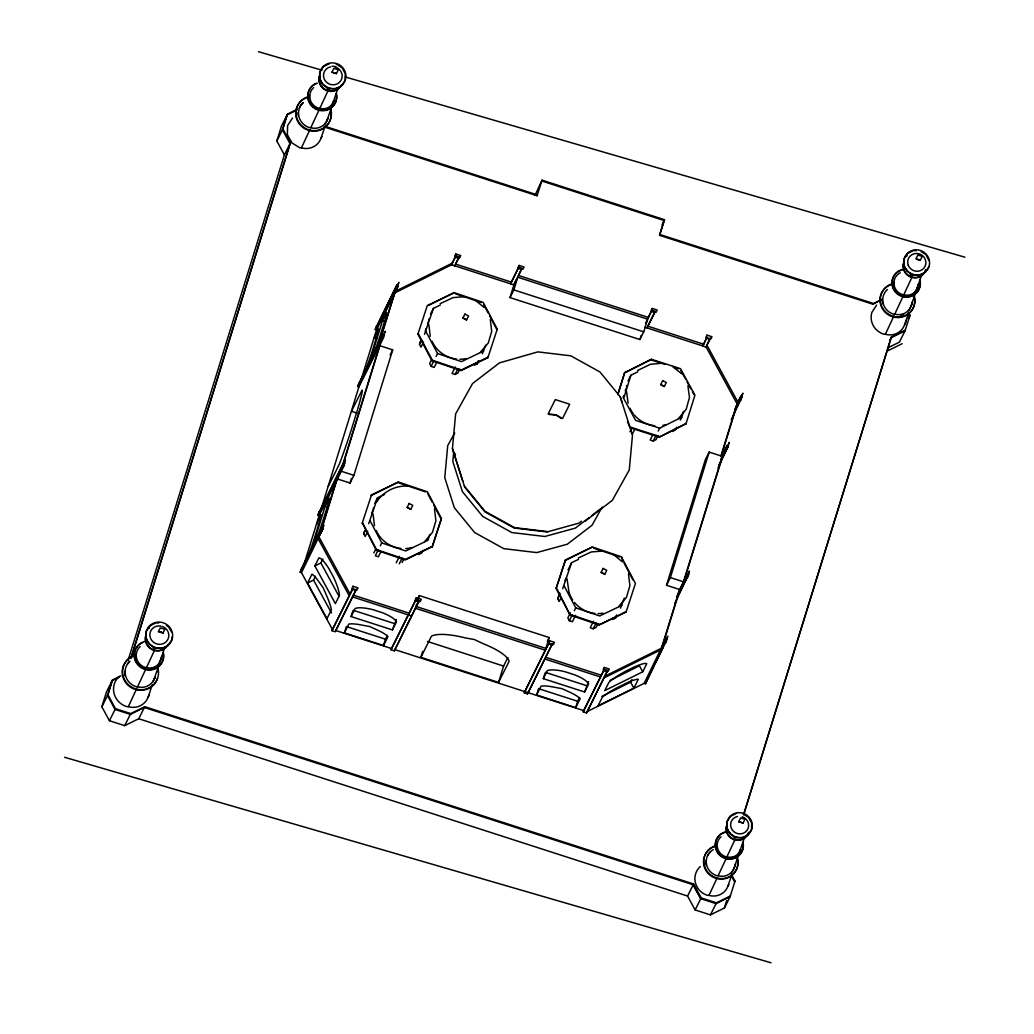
<?xml version="1.0" encoding="UTF-8"?>
<svg xmlns="http://www.w3.org/2000/svg" width="1034" height="1034" viewBox="0 0 1034 1034"><rect width="100%" height="100%" fill="white"/><g stroke="black" fill="none" stroke-linecap="round" stroke-linejoin="round"><path stroke-width="1.5" d="M171.941 637.112L171.864 639.813L168.219 645.462L162.118 648.486L155.178 648.072L149.271 644.337L145.962 638.275L146.169 631.515L149.801 625.867L155.914 622.843L158.693 622.998M462.831 481.34L452.427 448.653L455.645 413.871L472.564 383.524L499.461 362.882L537.835 351.883L570.781 355.825L599.953 371.956L620.232 396.759L622.08 402.497M453.719 451.91L452.827 461.513L462.405 491.628L482.697 516.418L511.869 532.562L544.815 536.491L575.356 528.115L588.953 517.711M455.102 456.976L455.399 453.771M626.436 386.923L626.798 385.501M373.067 509.361L373.468 507.94M428.877 319.997L429.265 318.588M625.26 390.942L625.906 388.784M710.436 914.883L716.472 902.837L730.469 895.896L724.433 907.955L710.436 914.883L695.119 909.933L701.194 897.861L693.594 883.992L144.76 706.687L138.724 718.733L124.726 725.661L109.423 720.724L101.862 706.829L106.437 692.03L112.473 679.984L120.875 675.822M128.061 660.442L284.376 154.893L276.828 140.999L281.403 126.213L287.426 114.167L297.236 109.307M700.793 898.662L693.194 884.794L144.359 707.489L130.362 714.416L115.058 709.466L107.497 695.572L112.073 680.786L119.065 677.322M112.473 679.984L107.924 694.706L101.862 706.829M276.828 140.999L282.877 128.888L287.426 114.167M130.84 658.438L290.825 141.038M131.24 657.637L290.412 142.847L282.864 128.953M148.948 628.62L149.801 625.867M301.489 572.668L300.183 572.241L301.165 569.075L321.82 527.805L323.138 528.232L301.489 572.668L332.405 629.435L332.017 630.701L335.3 631.761L356.355 589.238L335.688 630.494L391.447 648.512L415.991 599.5L391.059 649.779L394.342 650.838L419.274 600.56L394.342 650.838M317.8 515.165L343.314 462.986L344.632 463.413L343.65 466.58L319.105 515.578L317.8 515.165L342.332 466.153L343.65 466.58M357.57 386.509L383.097 334.331L384.415 334.757L383.433 337.924L358.888 386.936L357.57 386.509L383.097 334.331M375.213 329.471L396.849 285.048L398.168 285.462L397.185 288.641L376.518 329.898L375.213 329.471L396.849 285.048M303.867 564.861L319.764 513.471M318.769 511.985L320.088 512.412L359.871 383.769L358.552 383.343M360.349 382.231L377.5 326.731L376.195 326.305M325.103 506.298L312.746 546.223L316.792 538.171A22.619 0.995 -72.1 0 0 323.564 518.693L326.305 509.827A22.619 0.995 -72.1 0 0 329.135 498.246L325.103 506.298L327.726 507.151M370.172 360.543L382.515 320.618L386.548 312.565A22.619 0.995 -72.1 0 1 383.717 324.146L380.977 333.013A22.619 0.995 -72.1 0 1 374.205 352.491M319.752 534.319L336.929 478.794L350.048 483.033L353.899 475.343L392.7 349.854L379.581 345.627L340.781 471.103L353.899 475.343M375.717 353.318L395.208 291.394L452.465 263.063M320.139 534.151L336.8 480.241M378.043 346.881L394.225 294.561M396.242 289.378L398.84 282.321L397.353 287.142M321.212 532.135L323.81 525.091L322.324 529.912M343.055 464.783L380.434 343.895M342.823 466.929L345.421 459.884L343.934 464.705M382.593 338.286L385.204 331.242L380.305 342.965M350.048 483.033L351.457 478.445M332.017 630.701L353.072 588.178L332.405 629.435M394.342 293.113L451.587 264.794L455.826 255.876L458.01 256.587M454.882 265.841L459.096 256.936L455.542 264.045M344.412 632.898L348.859 624.019A23.291 6.424 17.2 0 1 361.952 625.105L369.681 626.526L377.578 630.145A23.291 6.424 17.2 0 1 387.957 636.647L383.511 645.526L344.412 632.898L346.377 626.565L385.475 639.193L387.375 635.38M351.095 616.561L355.127 608.496A22.619 6.23 17.2 0 1 373.184 609.737L382.36 612.71A22.619 6.23 17.2 0 1 396.449 621.848L392.416 629.913L351.095 616.561L352.659 611.482M383.511 645.526L385.475 639.193M392.416 629.913L396.397 619.547M391.059 649.779L391.447 648.512M535.095 195.167L542.049 180.149L664.526 219.725L659.55 235.313L872.735 304.177L881.123 300.028M323.9 126.872L537.073 195.749L542.049 180.149M454.87 265.841L455.723 264.135L511.494 282.153L510.641 283.859L518.745 267.199L520.929 267.909M510.008 297.598L513.859 289.895L517.775 277.228L647.659 319.183L643.743 331.862L639.891 339.553L510.008 297.598L513.924 284.919L522.015 268.258L518.409 275.471M416.728 604.037L415.409 608.263L545.306 650.218M418.033 599.81L419.339 595.584L549.222 637.551L545.745 648.809M420.877 657.327L431.462 636.168A41.851 11.529 17.2 0 1 465.378 637.926L474.27 639.49L483.149 643.678A41.851 11.529 17.2 0 1 509.142 661.256L498.543 682.414L420.877 657.327L422.712 651.381M498.543 682.414L503.597 666.064L507.836 657.611M659.55 235.313L664.125 220.526L541.648 180.95M524.225 692.806L549.157 642.528L524.225 692.806L527.508 693.866L552.44 643.587L527.508 693.866M617.996 393.838L624.704 372.511L651.42 359.289L680.514 368.686L694.938 395.208L685.943 423.927L659.227 437.149L630.133 427.753L627.405 421.562M617.841 394.704L624.704 372.511M639.891 339.553L641.196 335.326M637.784 371.839L630.882 375.252L623.709 398.478L635.626 420.399L659.666 428.166L681.755 417.232L683.552 411.429M645.733 323.035L651.911 310.226L648.305 317.438M536.62 694.99L541.066 686.111A23.291 6.424 17.2 0 1 554.159 687.196L561.889 688.618L569.786 692.237A23.291 6.424 17.2 0 1 580.164 698.738L575.718 707.631L536.62 694.99L538.585 688.657L577.683 701.285L579.583 697.485M647.09 327.946L655 311.919M543.302 678.653L547.335 670.601A22.619 6.23 17.2 0 1 565.391 671.841L574.568 674.801A22.619 6.23 17.2 0 1 588.669 683.952L584.624 692.005L543.302 678.653L544.866 673.586M575.718 707.631L577.683 701.285M584.624 692.005L588.604 681.639M586.549 712.93L607.604 670.407L586.549 712.93L583.266 711.87L583.654 710.604L604.321 669.347L606.506 670.058M583.266 711.87L604.321 669.347M702.849 345.951L706.881 337.679M720.827 456.24L737.035 403.829L706.132 347.01L710.151 338.738M666.503 585.27L705.304 459.794L709.156 452.091L722.275 456.33L683.474 581.819L670.355 577.579L666.503 585.27L679.622 589.509L687.326 574.116L688.631 574.542L674.659 603.662M670.355 577.579L709.156 452.091M586.937 711.663L644.169 683.332L645.474 683.758L653.578 666.361M661.333 648.654L679.622 589.509M662.846 644.828L679.506 590.957M721.215 456.059L736.919 405.276M644.169 683.332L665.806 638.896L667.124 639.322L645.474 683.758M734.657 409.8L740.861 396.177L742.179 396.604L731.219 419.688M684.34 580.087L723.128 454.611M676.533 596.876L687.326 574.116M720.982 458.902L727.109 445.473L728.414 445.9L718.048 467.807M686.822 578.071L689.432 571.027L687.946 575.835M726.605 449.415L729.216 442.371L727.716 447.192M906.611 256.471L907.529 253.485L912.246 251.146M743.756 814.068L891.024 337.808L905.021 330.88L909.998 315.292L908.485 312.514M743.679 814.818L891.424 337.006L905.422 330.079L899.386 342.138L888.193 347.683M724.433 907.955L726.721 900.562M731.258 874.157L735.032 881.11L730.056 896.698L716.058 903.638L700.755 898.688L693.194 884.794M427.637 323.991L428.322 321.832M371.839 513.355L372.511 511.197M417.93 334.137L427.3 305.547L454.21 292.674L483.188 302.445L497.264 329.135L487.88 357.725L460.983 370.599L432.005 360.827L417.93 334.137L418.227 333.53L432.302 360.22L461.28 369.991L488.19 357.105L487.88 357.725M423.552 341.996L420.98 347.127L419.494 344.322L420.45 341.375M362.12 523.501L371.503 494.911L398.4 482.038L427.378 491.796L441.453 518.486L432.38 546.469L405.173 559.963L376.195 550.191L362.43 522.894L376.505 549.584L405.483 559.355L432.38 546.469M424.496 334.331L433.427 308.352L440.368 305.03M367.742 531.36L365.17 536.491L363.697 533.686L364.653 530.739M368.699 523.695L377.617 497.716L384.57 494.394M475.769 362.598L474.477 365.17L477.307 363.813L478.264 360.866M482.309 353.822L485.618 345.188M429.808 534.539L427.934 540.33L405.703 550.967L381.753 542.902L370.12 520.839M432.083 547.076L441.453 518.486M556.111 588.488L565.495 559.898L592.392 547.012L621.369 556.783L635.445 583.473L626.074 612.063L599.164 624.937L570.186 615.178L556.111 588.488L565.495 559.898M561.1 597.626L559.161 601.478L557.688 598.66L559.924 593.154M562.69 588.669L571.608 562.69L578.562 559.368M612.671 619.508L615.501 618.151L616.458 615.204M620.503 608.16L624.278 598.079M565.068 580.643L565.831 578.329M119.233 676.404A18.354 17.63 26.6 0 0 126.523 706.571L128.319 706.674A16.609 15.949 26.6 0 0 148.237 696.813L152.205 684.947M152.825 681.845A14.101 13.545 26.6 0 0 154.195 679.015L159.184 664.086M159.016 663.557A11.594 11.128 26.6 0 0 160.154 661.217L164.652 647.736M292.48 118.044L287.607 125.605L287.349 134.64L291.756 142.744L299.653 147.746L301.424 147.849A16.35 15.704 26.6 0 0 321.031 138.142L325.115 126.109M324.87 124.17A13.881 13.326 26.6 0 0 327.158 120.099L331.798 106.424M331.397 105.403A11.413 10.96 26.6 0 0 333.284 102.069L337.911 88.407M700.315 866.531A17.5 16.802 26.6 0 0 707.269 895.276L708.988 895.379A15.833 15.2 26.6 0 0 727.975 885.983L731.969 874.247M731.749 872.321A13.442 12.912 26.6 0 0 733.959 868.379L738.509 855.028M738.883 853.011A11.051 10.611 26.6 0 0 739.956 850.775L744.493 837.45M623.024 397.754L623.76 395.583M876.612 305.082L871.856 312.475A17.694 16.983 26.6 0 0 883.643 334.15L885.375 334.253A16.001 15.368 26.6 0 0 904.569 324.754L908.705 312.72M908.524 310.678A13.584 13.054 26.6 0 0 910.76 306.697L915.956 291.562M914.263 292.829A11.18 10.728 26.6 0 0 916.951 288.654L922.134 273.532M425.323 330.777L426.086 328.618M301.424 147.849L309.864 129.741M303.259 102.534A15.252 14.644 26.6 0 0 309.321 127.609L310.807 127.699L327.998 90.785M128.319 706.674L136.643 688.76M137.289 687.377L154.544 650.244M885.375 334.253L893.815 316.158M894.462 314.775L902.876 296.745M903.548 295.285L911.962 277.254M708.988 895.379L717.169 877.827M713.24 849.638A14.76 14.179 26.6 0 0 716.691 875.643L718.139 875.72L734.903 839.737M284.376 154.893L290.412 142.847M331.953 72.199L333.879 68.347L338.325 69.782L336.399 73.647L331.953 72.199L336.438 73.569M328.683 89.325L327.713 89.273L330.027 88.459M107.51 695.507L107.924 694.706L115.459 708.665L130.698 713.589L144.76 706.687M109.423 720.724L115.459 708.665M162.971 633.028L158.422 631.632L160.322 627.832L164.845 629.292L162.945 633.092M154.221 648.745L156.573 647.943M130.297 714.391L130.698 713.589L124.726 725.661M378.211 325.335L392.235 297.314M395.789 290.205L398.168 285.462M360.569 382.36L377.565 348.432M390.128 354.985L392.7 349.854M328.269 486.342L338.855 465.184A41.851 1.835 -72.1 0 0 351.767 428.347L357.079 411.17A41.851 1.835 -72.1 0 0 362.055 390.154L351.47 411.312L357.105 413.135M320.088 512.412L334.111 484.403M337.562 477.514L340.134 472.383M341.634 469.384L344.632 463.413M451.548 264.407L455.826 255.876M300.183 572.241L320.85 530.972L322.156 531.398M319.312 535.87L323.138 528.232M430.571 314.065L433.427 308.352M419.494 344.322L421.639 340.044M314.866 565.947L318.899 557.895A22.619 5.105 63.6 0 1 328.851 568.597L333.4 576.959A22.619 5.105 63.6 0 1 339.411 595.558L335.365 603.623L314.866 565.947L320.889 562.974L322.905 558.942M307.537 583.06L311.984 574.18A23.291 5.26 63.6 0 1 319.157 582.168L323.228 587.855L326.912 596.411A23.291 5.26 63.6 0 1 331.384 609.814L326.938 618.694L307.537 583.06L313.56 580.074L315.46 576.261M454.21 292.674L428.412 305.482M431.579 359.716L429.653 363.567L431.126 366.385L434.177 367.406L436.749 362.275M431.126 366.385L433.983 360.672M436.128 356.394L437.563 353.538L425.93 331.475M371.503 494.911L371.193 495.519L398.4 482.038M374.76 503.429L377.617 497.716M363.697 533.686L365.842 529.408M537.073 195.749L537.473 194.948L325.826 126.562M455.244 367.005L452.026 373.429L455.076 374.45L457.907 373.093L459.833 369.241M455.076 374.45L457.933 368.75M373.843 552.932L375.769 549.08M510.796 283.058L518.745 267.199M378.186 550.036L375.329 555.749L378.379 556.77L380.951 551.639M380.331 545.758L381.753 542.902M514.079 284.117L516.25 279.8M477.307 363.813L478.742 360.956M497.264 329.135L496.953 329.743L489.547 315.693M396.229 562.78L399.434 556.37M399.279 563.814L402.136 558.101M402.11 562.457L404.036 558.606M422.932 550.321L421.51 553.164L418.68 554.521M417.413 599.436L419.339 595.584M662.019 224.74L664.526 219.725M647.969 325.697L655.194 311.286L652.997 310.575M628.026 380.964L630.882 375.252M625.803 372.434L651.42 359.289M629.913 431.811L632.058 427.533M632.252 434.228L634.824 429.097M568.041 569.837L571.608 562.69M557.688 598.66L559.833 594.382M592.392 547.012L565.184 560.506M547.296 641.39L549.222 637.551M652.751 434.887L650.179 440.019L653.242 441.014L656.047 439.618L657.973 435.766M653.242 441.014L656.099 435.301M658.244 431.023L659.666 428.166M703.508 344.154L707.075 337.045M570.406 612.774L567.834 617.918L569.32 620.723L572.371 621.744L575.589 615.333M570.186 615.178L556.421 587.868M659.227 437.149L686.253 423.32L685.943 423.927M706.791 345.214L710.345 338.105M569.32 620.723L572.177 615.01M574.322 610.732L575.744 607.876L564.112 585.826M676.753 427.223L675.318 430.079L672.501 431.475M680.32 420.088L681.755 417.232M621.369 556.783L622.546 560.195M593.426 621.344L590.22 627.767L593.27 628.788L596.101 627.431L598.027 623.58M593.27 628.788L596.127 623.088M599.164 624.937L626.384 611.456L626.074 612.063M615.501 618.151L616.923 615.295M737.035 403.829L740.861 396.177M733.623 413.678L742.179 396.604M721.629 456.408L727.109 445.473M719.031 464.628L728.414 445.9M601.904 696.399L630.624 682.169L631.903 679.635M677.813 596.166L683.59 584.637M685.025 581.754L688.631 574.542M633.881 688.153L638.327 679.273A23.291 3.813 -28.5 0 0 628.905 681.897L614.558 689.006A23.291 3.813 -28.5 0 0 602.421 697.045L597.975 705.925L633.881 688.153L630.624 682.169M642.709 671.803L646.754 663.75A22.619 3.709 -28.5 0 0 633.958 667.111L625.531 671.286A22.619 3.709 -28.5 0 0 608.793 682.543L604.761 690.596L642.709 671.803L639.464 665.818L609.944 680.437M661.98 646.547L665.806 638.896M655.013 663.518L662.846 647.866M872.735 304.177L881.524 299.227M913.966 274.941L911.691 275.742L910.217 274.178M920.286 260.284L922.212 256.419L917.856 255.01L915.917 258.875L920.312 260.206L917.416 259.353M889.615 340.625L891.424 337.006M908.188 318.911L909.998 315.292M695.119 909.933L687.558 896.039L693.594 883.992M738.767 821.681L740.641 817.92L744.958 819.303L743.071 823.064L738.767 821.681L743.11 822.999M700.819 898.714L701.22 897.913L716.472 902.837M735.032 881.11L734.631 881.912L731.607 876.354M454.74 433L447.722 445.589L444.762 477.63L454.34 507.733L474.632 532.536L503.804 548.666L536.749 552.595L567.291 544.22L592.055 525.22L602.189 507.035M334.085 100.569L333.452 101.578A11.348 10.896 26.6 0 1 319.842 108.311L318.614 108.234A12.537 12.046 26.6 0 1 313.625 87.631M333.284 102.069L333.93 101.061M327.158 120.099L328.153 118.29M321.031 138.142L321.962 136.708M160.154 661.217L160.968 659.718A12.731 12.227 26.6 0 0 161.485 656.551M155.19 677.18L154.389 678.42A14.024 13.455 26.6 0 1 137.587 686.744L136.061 686.654A15.497 14.877 26.6 0 1 129.909 661.191M154.195 679.015L154.997 677.761M148.237 696.813L149.18 695.352M907.529 253.485L904.026 258.927L903.832 265.441L907.012 271.283L912.712 274.889L919.394 275.29L925.275 272.369L928.791 266.927M916.951 288.654L917.585 287.672M910.76 306.697L911.536 305.508M904.569 324.754L905.487 323.345A17.694 16.983 26.6 0 0 906.094 320.475M739.956 850.775L740.745 849.328M733.959 868.379L734.928 866.608A14.76 14.179 26.6 0 0 735.484 863.713M727.975 885.983L728.867 884.587M678.498 418.537L686.214 409.193L689.471 397.534L687.907 385.772M480.448 352.219L488.281 342.978L491.706 331.358L490.297 319.584M376.466 502.278C383.162 491.447 395.634 485.282 408.301 486.07M424.638 541.583L432.483 532.329L435.896 520.722L434.487 508.948M618.629 606.557L626.475 597.316L629.887 585.696L628.478 573.935M581.457 521.201L578.95 523.126L547.089 531.941L514.144 528.012L484.972 511.882L464.68 487.079L454.65 455.567M585.451 520.955L612.348 500.314L629.267 469.966L632.485 435.185L620.232 396.759M591.422 515.811L600.082 509.193M637.539 370.508L650.412 364.304L661.463 363.244M440.109 303.673L453.034 297.624L464.098 296.706M578.303 558.011L591.215 551.962L602.292 551.044M329.432 63.643L323.409 66.615L319.829 72.186L319.635 78.843L322.879 84.814L328.696 88.485L335.533 88.898L341.543 85.912L345.123 80.355L345.317 73.698L342.073 67.727L336.257 64.056M296.823 110.108L287.025 114.968L282.45 129.754L290.011 143.648M888.141 350.629L902.139 343.702M604.631 676.326L661.863 647.995M603.766 678.046L660.997 649.714M736.311 813.422L730.495 816.304L727.018 821.681L726.837 828.131L729.978 833.908L735.613 837.475L742.218 837.863L748.047 834.981L751.511 829.591L751.705 823.154L748.564 817.377L742.929 813.81M483.744 350.965L461.513 361.616L437.563 353.538M621.938 605.304L599.694 615.954L575.744 607.876M327.713 89.273L329.833 88.846M736.88 837.475L734.812 837.889L733.364 836.338M158.486 631.658L161.007 631.774L162.933 633.092M549.209 414.518L555.982 414.905L562.535 418.512L569.682 404.242L555.297 399.589L548.149 413.871L555.982 414.905L560.997 418.253M913.423 250.564L916.098 250.732M332.069 66.189L335.714 66.628M547.955 531.631L514.544 527.637L484.959 511.274L464.369 486.109M258.448 51.7L321.962 70.183M345.201 76.943L964.929 257.207M64.56 757.276L771.041 962.783M660.739 384.532L664.358 386.406M463.012 317.929L466.605 319.855M407.215 507.293L410.808 509.219M601.206 572.267L604.8 574.193M659.951 234.511L873.135 303.376M518.344 268.465L521.627 269.525M651.523 311.493L654.793 312.552M518.641 275.509L648.525 317.464M455.425 257.143L458.708 258.203M706.674 338.312L709.957 339.372M647.956 326.214L703.715 344.232M451.599 264.782L513.924 284.919M644.906 327.235L706.132 347.01M513.859 289.895L643.743 331.862M651.123 359.897L664.901 364.356M674.09 367.316L678.679 368.802M395.88 288.215L397.185 288.641M739.879 399.344L741.197 399.77M382.515 320.618L385.139 321.471M382.115 337.498L383.433 337.924M726.126 448.64L727.432 449.066M376.777 338.648L374.153 337.795L378.599 328.915A23.291 1.021 -72.1 0 1 376.454 337.536L371.788 352.633A23.291 1.021 -72.1 0 1 366.915 366.682M630.443 427.145L659.537 436.542M686.343 577.282L687.662 577.709M319.364 524.328L316.74 523.475L321.186 514.596A23.291 1.021 -72.1 0 1 319.028 523.23L314.362 538.326A23.291 1.021 -72.1 0 1 309.502 552.363M664.823 642.075L666.142 642.489M415.603 600.767L418.873 601.827M548.77 643.794L552.04 644.854M416.275 606.531L546.172 648.499M352.672 589.445L355.954 590.504M603.921 670.614L607.204 671.673M353.382 595.157L409.141 613.175M545.59 657.249L601.349 675.267M352.516 596.876L411.558 615.954M544.737 658.981L600.495 676.986M353.046 610.215L394.381 623.567M545.254 672.32L586.588 685.671M427.456 641.468L503.597 666.064M394.729 649.572L583.654 710.604M138.724 718.733L687.558 896.039M455.425 293.798L481.353 302.535M593.619 548.136L619.547 556.874M398.103 482.645L425.556 491.9M570.497 614.558L599.474 624.329M921.242 251.689L925.805 254.571L928.984 260.413M166.396 625.492L168.762 626.992L171.398 631.839M672.578 366.527L681.626 373.739M475.175 300.131L484.132 307.46M613.356 554.47L622.326 561.798M905.293 268.349L906.753 269.913M910.411 273.79L911.885 275.354M326.395 87.295L327.894 88.885M728.298 830.948L729.745 832.499M152.89 646.754L154.415 648.37M319.196 537.318L350.099 594.098M318.33 539.037L349.246 595.817M320.889 562.974L339.113 596.45M313.56 580.074L331.462 612.968M908.085 313.315L909.597 316.094M706.997 345.291L737.901 402.097M680.967 370.689L685.529 379.064M687.041 381.856L690.841 388.836M692.366 391.627L693.879 394.419M624.032 563.013L632.924 579.867M483.615 304.448L488.061 312.888M427.817 493.813L432.264 502.24M433.737 505.057L441.156 519.107M569.01 592.288L567.046 578.872M452.427 448.653L454.249 454.301M626.565 391.511L628.129 403.26M428.851 324.534L430.26 336.308M373.054 513.898L374.463 525.66M720.931 836.803A12.137 11.658 26.6 0 0 725.752 856.759L726.941 856.824A10.986 10.547 26.6 0 0 740.124 850.297M742.205 816.744A9.099 8.737 26.6 0 1 746.871 830.573A9.099 8.737 26.6 0 1 732.098 829.733A9.099 8.737 26.6 0 1 737.488 816.485M737.371 859.021A17.307 16.609 26.6 0 1 725.118 878.68A17.307 16.609 26.6 0 1 704.219 866.634A17.307 16.609 26.6 0 1 715.295 846.29M737.656 858.466A17.307 16.609 26.6 0 1 725.881 878.008A17.307 16.609 26.6 0 1 704.813 867.022A17.307 16.609 26.6 0 1 714.171 846.213M748.59 832.396A11.477 11.025 26.6 0 1 734.424 839.414A11.477 11.025 26.6 0 1 726.773 825.352M125.14 675.99A15.588 14.967 26.6 0 1 124.778 671.26M127.466 663.996A15.588 14.967 26.6 0 1 129.56 661.682M336.192 93.848A14.554 13.985 26.6 0 1 325.956 110.367A14.554 13.985 26.6 0 1 308.352 100.414A14.554 13.985 26.6 0 1 317.386 83.211M336.425 93.383A14.554 13.985 26.6 0 1 326.679 109.785A14.554 13.985 26.6 0 1 308.92 100.893A14.554 13.985 26.6 0 1 316.197 83.263M327.364 119.505A13.804 13.248 26.6 0 1 310.807 127.699M716.924 846.911A12.214 11.723 26.6 0 1 717.014 843.77M168.141 644.376A12.046 11.568 26.6 0 1 153.084 650.089A12.046 11.568 26.6 0 1 145.781 635.6M167.586 645.358A12.046 11.568 26.6 0 1 145.975 635.225M163.101 652.868A14.786 14.192 26.6 0 1 153.2 669.528A14.786 14.192 26.6 0 1 135.17 660.506A14.786 14.192 26.6 0 1 142.563 642.592M163.333 652.415A14.786 14.192 26.6 0 1 152.45 669.295A14.786 14.192 26.6 0 1 134.795 658.128A14.786 14.192 26.6 0 1 145.665 641.248M706.274 865.497A14.851 14.269 26.6 0 1 705.925 860.986M707.67 855.351A14.851 14.269 26.6 0 1 710.487 851.861M140.185 646.573A12.731 12.227 26.6 0 0 145.238 667.499L146.492 667.576A11.529 11.064 26.6 0 0 160.309 660.739M157.504 678.278A18.147 17.436 26.6 0 1 128.268 685.452A18.147 17.436 26.6 0 1 133.14 656.344M157.775 669.205A18.147 17.436 26.6 0 1 158.228 672.216M158.06 668.636A18.147 17.436 26.6 0 1 145.187 689.264A18.147 17.436 26.6 0 1 123.279 676.624A18.147 17.436 26.6 0 1 134.898 655.285M168.206 632.058A9.552 9.164 26.6 0 1 163.85 643.407A9.552 9.164 26.6 0 1 149.995 636.414A9.552 9.164 26.6 0 1 160.813 626.061M743.032 844.209A14.088 13.532 26.6 0 1 724.485 858.259A14.088 13.532 26.6 0 1 719.574 835.33M720.659 834.464A14.088 13.532 26.6 0 1 725.933 832.176M743.007 842.374A14.088 13.532 26.6 0 1 733.093 858.362A14.088 13.532 26.6 0 1 716.045 848.72A14.088 13.532 26.6 0 1 724.795 832.073M747.905 834.089A11.477 11.025 26.6 0 1 733.545 839.543A11.477 11.025 26.6 0 1 726.579 825.727M341.414 84.969A11.852 11.387 26.6 0 1 326.589 90.591A11.852 11.387 26.6 0 1 319.403 76.322M340.871 85.912A11.852 11.387 26.6 0 1 319.584 75.947M136.255 658.736A12.809 12.305 26.6 0 1 136.087 653.863M162.041 626.371A9.552 9.164 26.6 0 1 167.676 631.037M330.596 66.835A9.396 9.022 26.6 0 0 324.094 78.739A9.396 9.022 26.6 0 0 337.252 83.87A9.396 9.022 26.6 0 0 341.039 71.63M335.468 67.107A9.396 9.022 26.6 0 1 340.38 70.687M734.166 867.797A13.364 12.835 26.6 0 1 718.139 875.72M734.76 856.682A11.051 10.611 26.6 0 1 731.775 857.638M154.686 667.408A11.594 11.128 26.6 0 1 151.571 668.416M298.27 115.627A15.342 14.735 26.6 0 1 298.193 112.473M299.304 108.04A15.342 14.735 26.6 0 1 302.91 103.038M330.686 110.444A17.875 17.164 26.6 0 1 318.02 130.749A17.875 17.164 26.6 0 1 296.435 118.303A17.875 17.164 26.6 0 1 307.886 97.286M330.97 109.875A17.875 17.164 26.6 0 1 318.304 130.181A17.875 17.164 26.6 0 1 296.732 117.734A17.875 17.164 26.6 0 1 308.171 96.718M466.373 358.539A29.585 28.409 26.6 0 1 459.91 359.25M456.679 359.082A29.585 28.409 26.6 0 1 432.083 341.298M309.489 98.062A12.615 12.111 26.6 0 1 309.58 94.831M666.012 424.625A29.585 28.409 26.6 0 1 662.91 425.362M654.806 425.698A29.585 28.409 26.6 0 1 634.346 415.048M633.338 413.794A29.585 28.409 26.6 0 1 629.977 408.223M412.114 547.516A29.585 28.409 26.6 0 1 405.742 548.563M400.882 548.434A29.585 28.409 26.6 0 1 376.286 530.662M602.99 613.188A29.585 28.409 26.6 0 1 598.091 613.589M594.873 613.421A29.585 28.409 26.6 0 1 574.542 602.512M572.629 599.927A29.585 28.409 26.6 0 1 569.139 592.663M903.651 314.284A13.584 13.054 26.6 0 1 900.704 315.137M887.379 289.494A14.928 14.334 26.6 0 0 893.298 314.039L894.772 314.116A13.507 12.977 26.6 0 0 910.967 306.103L911.742 304.914A14.928 14.334 26.6 0 0 912.311 301.98M919.795 280.615A14.243 13.688 26.6 0 1 909.313 296.887A14.243 13.688 26.6 0 1 892.29 286.121A14.243 13.688 26.6 0 1 902.772 269.848M893.66 284.738A12.343 11.852 26.6 0 1 893.751 281.571M920.027 280.149A14.243 13.688 26.6 0 1 910.01 296.319A14.243 13.688 26.6 0 1 892.781 286.573A14.243 13.688 26.6 0 1 901.622 269.732M925.818 269.809A11.607 11.141 26.6 0 1 911.484 276.905A11.607 11.141 26.6 0 1 903.742 262.688M925.624 270.197A11.607 11.141 26.6 0 1 911.29 277.293A11.607 11.141 26.6 0 1 903.561 263.063M900.291 272.782A12.279 11.788 26.6 0 0 902.592 294.69L903.794 294.768A11.103 10.663 26.6 0 0 917.119 288.163L917.753 287.181A12.279 11.788 26.6 0 0 918.257 284.143M914.495 296.668A17.5 16.802 26.6 0 1 902.1 316.546A17.5 16.802 26.6 0 1 880.981 304.371A17.5 16.802 26.6 0 1 892.174 283.794M914.211 297.249A17.5 16.802 26.6 0 1 902.307 316.999A17.5 16.802 26.6 0 1 881.007 305.896A17.5 16.802 26.6 0 1 890.468 284.854M882.765 303.789A15.019 14.424 26.6 0 1 882.403 299.227M666.684 638.417L665.185 643.238L667.796 636.181L666.684 638.417M741.817 395.44L740.318 400.261L742.929 393.204L741.817 395.44M455.761 253.963L454.637 256.186L459.626 257.802L460.75 255.566L455.761 253.963M464.938 314.077L462.935 318.084L466.528 320.01L468.544 316.003L464.938 314.077M353.008 586.265L351.896 588.488L356.872 590.104L357.997 587.868L353.008 586.265M519.068 265.415L517.956 267.651L522.946 269.254L524.057 267.03L519.068 265.415M409.141 503.442L407.137 507.448L410.731 509.374L412.734 505.368L409.141 503.442M416.314 597.717L415.203 599.953L420.192 601.555L421.303 599.319L416.314 597.717M652.247 308.442L651.123 310.665L656.112 312.281L657.223 310.045L652.247 308.442M662.665 380.68L660.661 384.687L664.28 386.561L666.297 382.554L662.665 380.68M549.493 640.731L548.369 642.967L553.358 644.583L554.47 642.347L549.493 640.731M707.01 335.132L705.886 337.355L710.875 338.971L711.999 336.735L707.01 335.132M603.132 568.416L601.129 572.422L604.722 574.348L606.725 570.341L603.132 568.416M604.257 667.434L603.132 669.657L608.121 671.273L609.246 669.037L604.257 667.434M727.083 827.627A12.886 12.369 26.6 0 0 748.293 834.477A12.886 12.369 26.6 0 0 743.175 813.306A12.886 12.369 26.6 0 0 727.083 827.627M319.894 78.326A13.3 12.783 26.6 0 0 341.802 85.395A13.3 12.783 26.6 0 0 336.515 63.526A13.3 12.783 26.6 0 0 319.894 78.326M146.221 637.758A13.52 12.977 26.6 0 0 168.477 644.945A13.52 12.977 26.6 0 0 163.101 622.739A13.52 12.977 26.6 0 0 146.221 637.758M908.214 265.208A9.203 8.841 26.6 0 0 923.801 268.271A9.203 8.841 26.6 0 0 918.282 253.64A9.203 8.841 26.6 0 0 908.214 265.208M904.091 264.924A13.028 12.511 26.6 0 0 925.546 271.852A13.028 12.511 26.6 0 0 920.363 250.448A13.028 12.511 26.6 0 0 904.091 264.924"/></g></svg>
